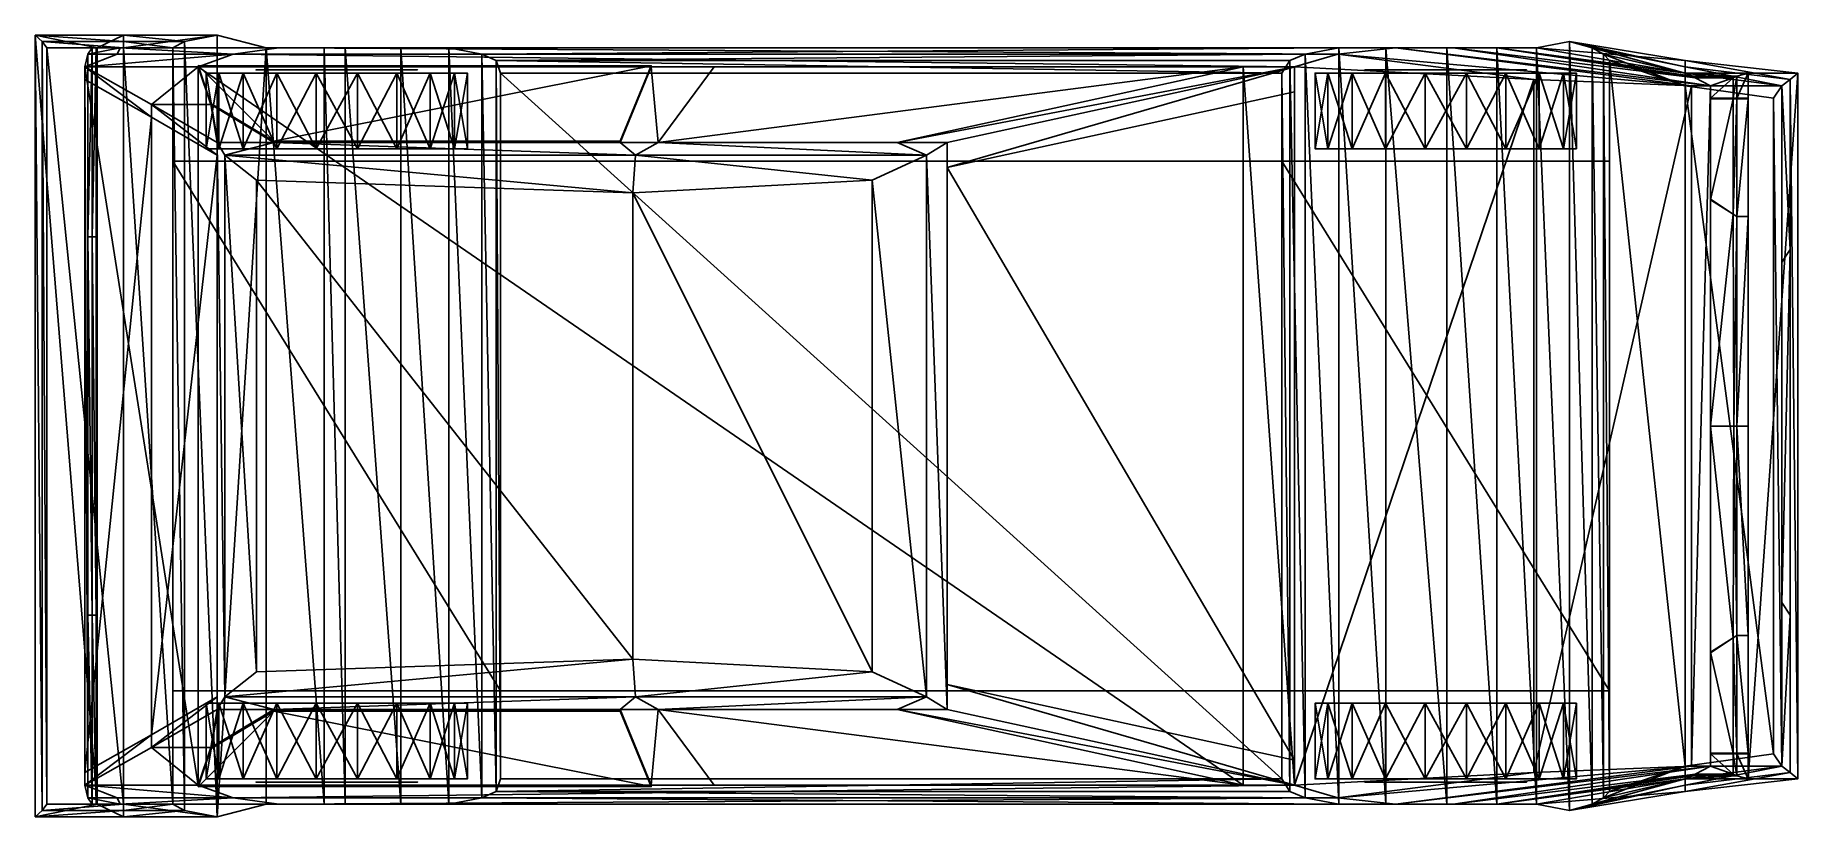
# Model space of a CAD drawing. Extents: x -1436 to -1296, y 1265 to 1327.
import ezdxf

# ---------------------------------------------------------------- set-up
doc = ezdxf.new("R2010")
doc.units = 0
for name, color, linetype in [('SC-BLACK', 8, 'CONTINUOUS'), ('SC-BODY', 7, 'CONTINUOUS'), ('SC-GLASS', 8, 'CONTINUOUS'), ('SC-HUB', 15, 'CONTINUOUS'), ('SC-LITE', 15, 'CONTINUOUS'), ('SC-RED', 9, 'CONTINUOUS'), ('SC-ROOF', 7, 'CONTINUOUS'), ('SC-TIRE', 8, 'CONTINUOUS'), ('SC-YELLO', 10, 'CONTINUOUS')]:
    doc.layers.add(name, color=color, linetype=linetype)

msp = doc.modelspace()

# ---------------------------------------------------------------- meshes
at = {"layer": 'SC-BLACK'}
mesh = msp.add_polyface(dxfattribs=at)
corners = [(-1314.188232, 1265.499878, 18.681973), (-1316.790161, 1265.999878, 21.010773), (-1316.790161, 1325.999878, 21.010757), (-1314.188232, 1326.499878, 18.681967), (-1421.485352, 1264.999878, 19.485292), (-1417.592285, 1265.999878, 22.086552), (-1417.592285, 1325.999878, 22.086536), (-1421.485352, 1326.999878, 19.485289), (-1435.000122, 1325.999878, 13.000042), (-1428.916748, 1325.999878, 11.78336), (-1428.916748, 1265.999878, 11.783368), (-1435.000122, 1265.999878, 13.000038), (-1425.000122, 1325.999878, 11.000039), (-1425.000122, 1265.999878, 11.000038), (-1424.08667, 1326.499878, 15.592233), (-1424.08667, 1265.499878, 15.592238), (-1312.366943, 1325.999878, 15.702703), (-1312.366943, 1265.999878, 15.702708), (-1311.47937, 1325.499878, 12.314552), (-1311.47937, 1266.499878, 12.314558), (-1311.000122, 1324.999878, 8.000008), (-1311.000122, 1266.999878, 8.000052), (-1304.99585, 1322.999878, 8.461933), (-1304.99585, 1268.999878, 8.461894), (-1298.000122, 1321.999878, 9.500074), (-1298.000122, 1269.999878, 9.500031), (-1413, 1325.999878, 22.999987), (-1413, 1265.999878, 23.000002), (-1411.335938, 1325.999878, 22.999987), (-1411.335938, 1265.999878, 23.000002), (-1406.917236, 1325.999878, 22.156847), (-1406.917236, 1265.999878, 22.156862), (-1403.119507, 1325.999878, 19.745897), (-1403.119507, 1265.999878, 19.745913), (-1400.47644, 1325.499878, 16.105988), (-1400.47644, 1266.499878, 16.10598), (-1399.360229, 1324.999878, 11.762052), (-1399.360229, 1266.999878, 11.762098), (-1399.000122, 1323.999878, 6.000048), (-1399.000122, 1267.999878, 6.000049), (-1337.000122, 1323.999878, 6.00005), (-1337.000122, 1267.999878, 6.000051), (-1336.380615, 1324.999878, 12.194099), (-1336.380615, 1266.999878, 12.194108), (-1335.152832, 1325.499878, 16.407349), (-1335.152832, 1266.499878, 16.407341), (-1332.492188, 1325.999878, 19.897417), (-1332.492188, 1265.999878, 19.897432), (-1328.754639, 1325.999878, 22.197527), (-1328.754639, 1265.999878, 22.197542), (-1323.923584, 1325.999878, 22.999987), (-1323.923584, 1265.999878, 23.000002), (-1319.952393, 1325.999878, 22.491936), (-1319.952393, 1265.999878, 22.491941), (-1431.75, 1310.999878, 30.999987), (-1431.416748, 1310.999878, 26.999998), (-1431.416748, 1280.999878, 26.99999), (-1431.75, 1280.999878, 31.000002), (-1431.083252, 1310.999878, 22.999998), (-1431.083252, 1280.999878, 23.000002), (-1300.887573, 1295.999878, 22.49194), (-1299.995728, 1295.999878, 21.010799), (-1299.995728, 1279.374878, 21.010801), (-1300.887573, 1279.374878, 22.491941), (-1296.659424, 1309.999878, 15.702704), (-1297.332764, 1308.999878, 13.335835), (-1297.332764, 1281.999878, 13.335836), (-1296.659424, 1280.999878, 15.702703), (-1432.000122, 1324.499878, 34.000008), (-1422.990356, 1324.499878, 34.086006), (-1422.990356, 1267.499878, 34.086014), (-1432.000122, 1267.499878, 34.000015), (-1340.062622, 1324.499878, 34.000008), (-1340.062622, 1267.499878, 34.000015), (-1336.000122, 1324.499878, 34.000008), (-1336.000122, 1267.499878, 34.000015), (-1425, 1274.999878, 11.000037), (-1399, 1274.999878, 6.000036), (-1337, 1274.999878, 6.000036), (-1311, 1274.999878, 8.000036), (-1311, 1274.999878, 22.99999), (-1425, 1274.999878, 22.99999), (-1425, 1316.999878, 11.000031), (-1399, 1316.999878, 6.00003), (-1337, 1316.999878, 6.00003), (-1311, 1316.999878, 8.00003), (-1299.995728, 1312.624878, 21.010786), (-1300.887573, 1312.624878, 22.491926), (-1311, 1317, 22.999998), (-1425, 1317, 22.999998)]
mesh.append_faces([[corners[k] for k in face] for face in [(76, 80, 81)]], dxfattribs={"vtx0": -1})
mesh.append_faces([[corners[k] for k in face] for face in [(76, 78, 79), (76, 79, 80)]], dxfattribs={"vtx0": -1, "vtx2": -1})
mesh.append_faces([[corners[k] for k in face] for face in [(89, 88, 82)]], dxfattribs={"vtx1": -1})
mesh.append_faces([[corners[k] for k in face] for face in [(85, 84, 82), (88, 85, 82)]], dxfattribs={"vtx1": -1, "vtx2": -1})
mesh.append_faces([[corners[k] for k in face] for face in [(0, 1, 2), (2, 3, 0), (6, 5, 4), (4, 7, 6), (8, 9, 10), (10, 11, 8), (9, 12, 13), (13, 10, 9), (12, 14, 15), (15, 13, 12), (14, 7, 4), (4, 15, 14), (3, 16, 17), (17, 0, 3), (16, 18, 19), (19, 17, 16), (18, 20, 21), (21, 19, 18), (20, 22, 23), (23, 21, 20), (22, 24, 25), (25, 23, 22), (6, 26, 27), (27, 5, 6), (26, 28, 29), (29, 27, 26), (28, 30, 31), (31, 29, 28), (30, 32, 33), (33, 31, 30), (32, 34, 35), (35, 33, 32), (34, 36, 37), (37, 35, 34), (36, 38, 39), (39, 37, 36), (38, 40, 41), (41, 39, 38), (40, 42, 43), (43, 41, 40), (42, 44, 45), (45, 43, 42), (44, 46, 47), (47, 45, 44), (46, 48, 49), (49, 47, 46), (48, 50, 51), (51, 49, 48), (50, 52, 53), (53, 51, 50), (52, 2, 1), (1, 53, 52), (54, 55, 56), (56, 57, 54), (55, 58, 59), (59, 56, 55), (62, 61, 60), (60, 63, 62), (66, 65, 64), (64, 67, 66), (70, 69, 68), (68, 71, 70), (73, 72, 69), (69, 70, 73), (75, 74, 72), (72, 73, 75), (76, 77, 78), (82, 83, 77), (77, 76, 82), (84, 85, 79), (79, 78, 84), (60, 61, 86), (86, 87, 60), (84, 83, 82)]], dxfattribs={"vtx2": -1})
at = {"layer": 'SC-BODY'}
mesh = msp.add_polyface(dxfattribs=at)
corners = [(-1432.000122, 1324.499878, 34.000008), (-1431.75, 1325.499878, 31.000084), (-1431.75, 1266.499878, 30.99999), (-1432.000122, 1267.499878, 34.000015), (-1431.083252, 1325.999878, 22.999987), (-1431.007202, 1325.999878, 22.086536), (-1431.007202, 1265.999878, 22.086521), (-1431.083252, 1265.999878, 23.000002), (-1435.926514, 1326.999878, 19.485336), (-1435.370361, 1326.499878, 15.592233), (-1435.370361, 1265.499878, 15.592238), (-1435.926514, 1264.999878, 19.485292), (-1435.000122, 1325.999878, 13.000039), (-1435.000122, 1265.999878, 13.000038), (-1298.000122, 1321.999878, 9.500074), (-1297.332886, 1322.999878, 13.335843), (-1297.332886, 1268.999878, 13.335796), (-1298.000122, 1269.999878, 9.500031), (-1296.659424, 1323.5, 15.7027), (-1296.063477, 1323.999878, 18.682026), (-1296.063477, 1267.999878, 18.681973), (-1296.659424, 1268.499878, 15.702708), (-1303.000122, 1322.999878, 26.000093), (-1304.500122, 1322.999878, 27.000093), (-1304.500122, 1268.999878, 27), (-1303.000122, 1268.999878, 26), (-1317, 1323.499878, 31.000008), (-1317, 1268.499878, 30.99999), (-1336.000122, 1324.499878, 34.000008), (-1336.000122, 1267.499878, 34.000015), (-1303.000122, 1295.999878, 26.000107), (-1301.143555, 1295.999878, 23), (-1301.193481, 1279.187378, 23.000002), (-1303.000122, 1277.999878, 26.000032), (-1300.887573, 1295.999878, 22.49194), (-1300.887573, 1279.374878, 22.491941), (-1296.659424, 1280.999878, 15.702703), (-1297.332764, 1281.999878, 13.335834), (-1301.193481, 1312.8125, 22.999987), (-1303.000122, 1314, 26.000017), (-1300.887573, 1312.624878, 22.491926), (-1296.659424, 1310, 15.702704), (-1297.332764, 1308.999878, 13.335835), (-1299.995605, 1267.999878, 21.010801), (-1299.995605, 1323.999878, 21.010826), (-1422.990356, 1267.499878, 34.086014), (-1432.000122, 1267.499878, 34.000015), (-1429.4375, 1266.499878, 30.99999), (-1431.75, 1266.499878, 30.99999), (-1420.208618, 1266.499878, 30.99999), (-1336.000122, 1267.499878, 34.000015), (-1332.565674, 1266.499878, 30.99999), (-1317, 1268.499878, 31.000002), (-1304.500122, 1268.999878, 27), (-1327.986694, 1265.999878, 27.000002), (-1303.000122, 1268.999878, 26), (-1323.407227, 1265.999878, 23.000002), (-1304.200073, 1268.374878, 23.000078), (-1304.40332, 1268.249878, 22.492018), (-1319.952393, 1265.999878, 22.491941), (-1304.995728, 1267.999878, 21.010801), (-1316.790161, 1265.999878, 21.010801), (-1416.604248, 1265.999878, 27.000002), (-1429.177124, 1265.999878, 27.000002), (-1413, 1265.999878, 23.000002), (-1428.916748, 1265.999878, 23.000002), (-1324.440063, 1265.999878, 23.000002), (-1328.754639, 1265.999878, 22.197542), (-1406.917236, 1265.999878, 22.156862), (-1411.335938, 1265.999878, 23.000002), (-1403.119507, 1265.999878, 19.745901), (-1332.492188, 1265.999878, 19.897421), (-1335.152832, 1266.499878, 16.407341), (-1400.47644, 1266.499878, 16.10598), (-1336.380615, 1266.999878, 12.194108), (-1399.358521, 1266.999878, 11.735094), (-1337.000122, 1267.999878, 6.000009), (-1399.000122, 1267.999878, 6.000007), (-1304.995728, 1266.999878, 18.681961), (-1314.188232, 1265.499878, 18.681961), (-1299.995728, 1267.999878, 21.010801), (-1296.063599, 1267.999878, 18.681961), (-1431.083252, 1265.999878, 23.000002), (-1428.916748, 1265.999878, 22.086521), (-1431.007202, 1265.999878, 22.086521), (-1417.592285, 1265.999878, 22.086552), (-1428.916748, 1264.999878, 19.485281), (-1435.926514, 1264.999878, 19.485281), (-1421.485352, 1264.999878, 19.48534), (-1304.995728, 1267.499878, 15.702708), (-1312.366943, 1265.999878, 15.702708), (-1304.995728, 1267.999878, 12.335798), (-1311.481812, 1266.499878, 12.335798), (-1304.99585, 1268.999878, 8.461887), (-1311.000122, 1266.999878, 8.000088), (-1297.332886, 1268.999878, 13.335796), (-1298.000122, 1269.999878, 9.500027), (-1304.995728, 1267.999878, 12.407578), (-1296.659424, 1268.499878, 15.702708), (-1428.916748, 1265.499878, 15.592238), (-1435.370361, 1265.499878, 15.592238), (-1428.916748, 1265.999878, 11.783405), (-1435.000122, 1265.999878, 13.000038), (-1425.000122, 1265.999878, 11.000074), (-1424.08667, 1265.499878, 15.592238), (-1422.990356, 1324.5, 34.086006), (-1432.000122, 1324.5, 34.000008), (-1429.4375, 1325.5, 31.000008), (-1431.75, 1325.5, 31.000008), (-1420.208618, 1325.5, 31.000008), (-1336.000122, 1324.5, 34.000008), (-1332.565674, 1325.5, 31.000008), (-1317, 1323.5, 30.999987), (-1304.500122, 1323, 27.000017), (-1327.986694, 1326, 26.999987), (-1303.000122, 1323, 26.000017), (-1323.407227, 1326, 22.999998), (-1304.200073, 1323.625, 22.999996), (-1304.40332, 1323.75, 22.491936), (-1319.952393, 1326, 22.491938), (-1304.995728, 1324, 21.010786), (-1316.790161, 1326, 21.010798), (-1416.604248, 1326, 26.999987), (-1429.177124, 1326, 26.999987), (-1413, 1326, 22.999998), (-1428.916748, 1326, 22.999998), (-1324.440063, 1326, 22.999998), (-1328.754639, 1326, 22.197538), (-1406.917236, 1326, 22.156858), (-1411.335938, 1326, 22.999998), (-1403.119507, 1326, 19.745975), (-1332.492188, 1326, 19.897495), (-1335.152832, 1325.5, 16.407415), (-1400.47644, 1325.5, 16.106054), (-1336.380615, 1324.999878, 12.194061), (-1399.358521, 1324.999878, 11.735005), (-1337.000122, 1323.999878, 6.000016), (-1399.000122, 1323.999878, 6.000014), (-1304.995728, 1325, 18.681969), (-1314.188232, 1326.5, 18.682035), (-1299.995728, 1324, 21.010786), (-1296.063599, 1324, 18.681969), (-1431.083252, 1326, 22.999998), (-1428.916748, 1326, 22.086517), (-1431.007202, 1326, 22.086517), (-1417.592285, 1326, 22.086548), (-1428.916748, 1327, 19.485355), (-1435.926514, 1327, 19.485355), (-1421.485352, 1327, 19.485415), (-1304.995728, 1324.5, 15.702666), (-1312.366943, 1326, 15.7027), (-1304.995728, 1323.999878, 12.335752), (-1311.481812, 1325.499878, 12.33579), (-1304.99585, 1322.999878, 8.461972), (-1311.000122, 1324.999878, 8), (-1297.332886, 1322.999878, 13.335843), (-1298.000122, 1321.999878, 9.50011), (-1304.995728, 1323.999878, 12.407532), (-1296.659424, 1323.5, 15.702666), (-1428.916748, 1326.5, 15.59223), (-1435.370361, 1326.5, 15.59223), (-1428.916748, 1325.999878, 11.783321), (-1435.000122, 1325.999878, 13.00003), (-1425.000122, 1325.999878, 10.99999), (-1424.08667, 1326.5, 15.59223)]
mesh.append_faces([[corners[k] for k in face] for face in [(48, 47, 46), (52, 50, 51), (55, 53, 54), (56, 55, 54), (57, 55, 56), (106, 107, 108), (111, 110, 112), (114, 113, 115), (114, 115, 116), (116, 115, 117)]])
mesh.append_faces([[corners[k] for k in face] for face in [(0, 1, 2), (2, 3, 0), (4, 5, 6), (6, 7, 4), (8, 9, 10), (10, 11, 8), (9, 12, 13), (13, 10, 9), (14, 15, 16), (16, 17, 14), (18, 19, 20), (20, 21, 18), (22, 23, 24), (24, 25, 22), (23, 26, 27), (27, 24, 23), (26, 28, 29), (29, 27, 26), (32, 31, 30), (30, 33, 32), (35, 34, 31), (31, 32, 35), (16, 37, 36), (36, 21, 16), (30, 31, 38), (38, 39, 30), (31, 34, 40), (40, 38, 31), (41, 42, 15), (15, 18, 41), (8, 11, 6), (6, 5, 8), (43, 20, 19), (19, 44, 43), (49, 45, 46), (46, 47, 49), (50, 45, 49), (49, 51, 50), (53, 52, 51), (51, 54, 53), (59, 58, 57), (57, 56, 59), (60, 58, 59), (59, 61, 60), (62, 54, 51), (51, 49, 62), (63, 62, 49), (49, 47, 63), (64, 62, 63), (63, 65, 64), (54, 62, 64), (64, 56, 54), (68, 67, 66), (66, 69, 68), (67, 68, 70), (70, 71, 67), (73, 72, 71), (71, 70, 73), (75, 74, 72), (72, 73, 75), (76, 74, 75), (75, 77, 76), (78, 60, 61), (61, 79, 78), (81, 80, 60), (60, 78, 81), (83, 65, 82), (82, 84, 83), (64, 65, 83), (83, 85, 64), (86, 83, 84), (84, 87, 86), (88, 85, 83), (83, 86, 88), (89, 78, 79), (79, 90, 89), (91, 89, 90), (90, 92, 91), (93, 91, 92), (92, 94, 93), (95, 91, 93), (93, 96, 95), (89, 97, 95), (95, 98, 89), (78, 89, 98), (98, 81, 78), (99, 86, 87), (87, 100, 99), (101, 99, 100), (100, 102, 101), (99, 101, 103), (103, 104, 99), (86, 99, 104), (104, 88, 86), (106, 105, 109), (109, 107, 106), (109, 105, 110), (110, 111, 109), (111, 112, 113), (113, 114, 111), (117, 118, 119), (119, 116, 117), (119, 118, 120), (120, 121, 119), (111, 114, 122), (122, 109, 111), (109, 122, 123), (123, 107, 109), (123, 122, 124), (124, 125, 123), (124, 122, 114), (114, 116, 124), (126, 127, 128), (128, 129, 126), (130, 128, 127), (127, 131, 130), (131, 132, 133), (133, 130, 131), (132, 134, 135), (135, 133, 132), (135, 134, 136), (136, 137, 135), (121, 120, 138), (138, 139, 121), (120, 140, 141), (141, 138, 120), (142, 125, 143), (143, 144, 142), (143, 125, 124), (124, 145, 143), (144, 143, 146), (146, 147, 144), (143, 145, 148), (148, 146, 143), (139, 138, 149), (149, 150, 139), (150, 149, 151), (151, 152, 150), (152, 151, 153), (153, 154, 152), (153, 151, 155), (155, 156, 153), (155, 157, 149), (149, 158, 155), (158, 149, 138), (138, 141, 158), (147, 146, 159), (159, 160, 147), (160, 159, 161), (161, 162, 160), (163, 161, 159), (159, 164, 163), (164, 159, 146), (146, 148, 164)]], dxfattribs={"vtx2": -1})
at = {"layer": 'SC-GLASS'}
mesh = msp.add_polyface(dxfattribs=at)
corners = [(-1421.499268, 1317.499878, 50), (-1426.714355, 1320.499878, 42.053757), (-1426.714355, 1271.499878, 42.053764), (-1421.499268, 1274.499878, 50), (-1432.000122, 1323.499878, 34.000008), (-1432.000122, 1268.499878, 34.000015), (-1363.555786, 1316.499878, 50), (-1336.000122, 1322.499878, 34.000008), (-1336.000122, 1269.499878, 34.000015), (-1363.555786, 1275.499878, 50), (-1417.000244, 1273.379639, 49.973995), (-1389.500244, 1273.386963, 49.975555), (-1387.047607, 1267.387573, 34.030453), (-1422.990356, 1267.378174, 34.059643), (-1421.993408, 1270.378418, 42.027473), (-1386.500244, 1273.499878, 50.000034), (-1367.538696, 1273.499878, 50.000004), (-1340.062622, 1267.499878, 34.000015), (-1382.054688, 1267.499878, 34.054794), (-1417.000244, 1318.589966, 50.054256), (-1389.500244, 1318.584595, 50.050995), (-1387.047485, 1324.584106, 34.105476), (-1422.990356, 1324.591187, 34.140957), (-1421.993408, 1321.591064, 42.108627), (-1386.500244, 1318.5, 50.000027), (-1367.538696, 1318.5, 49.999996), (-1340.062622, 1324.5, 34.000008), (-1382.054688, 1324.5, 34.054787)]
mesh.append_faces([[corners[k] for k in face] for face in [(10, 13, 14)]], dxfattribs={"vtx0": -1})
mesh.append_faces([[corners[k] for k in face] for face in [(10, 12, 13)]], dxfattribs={"vtx0": -1, "vtx2": -1})
mesh.append_faces([[corners[k] for k in face] for face in [(23, 22, 19)]], dxfattribs={"vtx1": -1})
mesh.append_faces([[corners[k] for k in face] for face in [(22, 21, 19)]], dxfattribs={"vtx1": -1, "vtx2": -1})
mesh.append_faces([[corners[k] for k in face] for face in [(2, 1, 0), (0, 3, 2), (5, 4, 1), (1, 2, 5), (8, 7, 6), (6, 9, 8), (10, 11, 12), (15, 16, 17), (17, 18, 15), (21, 20, 19), (26, 25, 24), (24, 27, 26)]], dxfattribs={"vtx2": -1})
at = {"layer": 'SC-HUB'}
mesh = msp.add_polyface(dxfattribs=at)
corners = [(-1318.208496, 1267.749878, 13.326023), (-1319.403809, 1267.749878, 14.971292), (-1321.049072, 1267.749878, 16.166622), (-1322.983154, 1267.749878, 16.795042), (-1325.016846, 1267.749878, 16.795061), (-1326.950928, 1267.749878, 16.166613), (-1328.596191, 1267.749878, 14.971272), (-1329.791626, 1267.749878, 13.326033), (-1330.420044, 1267.749878, 11.391912), (-1330.420044, 1267.749878, 9.358265), (-1329.791504, 1267.749878, 7.424156), (-1328.596191, 1267.749878, 5.778862), (-1326.950928, 1267.749878, 4.583528), (-1325.016846, 1267.749878, 3.955078), (-1322.983154, 1267.749878, 3.955095), (-1321.049072, 1267.749878, 4.583508), (-1319.403809, 1267.749878, 5.778881), (-1318.208374, 1267.749878, 7.424135), (-1317.579956, 1267.749878, 9.358273), (-1317.579956, 1267.749878, 11.391912), (-1406.208496, 1267.749878, 13.326043), (-1407.403809, 1267.749878, 14.971313), (-1409.049072, 1267.749878, 16.166641), (-1410.983154, 1267.749878, 16.795061), (-1413.016846, 1267.749878, 16.795082), (-1414.950928, 1267.749878, 16.166632), (-1416.596191, 1267.749878, 14.971292), (-1417.791626, 1267.749878, 13.326053), (-1418.420044, 1267.749878, 11.391932), (-1418.420044, 1267.749878, 9.358286), (-1417.791504, 1267.749878, 7.424177), (-1416.596191, 1267.749878, 5.778883), (-1414.950928, 1267.749878, 4.583549), (-1413.016846, 1267.749878, 3.9551), (-1410.983154, 1267.749878, 3.955116), (-1409.049072, 1267.749878, 4.583529), (-1407.403809, 1267.749878, 5.778902), (-1406.208374, 1267.749878, 7.424156), (-1405.579956, 1267.749878, 9.358294), (-1405.579956, 1267.749878, 11.391932), (-1318.208496, 1324.249878, 13.326017), (-1319.403809, 1324.249878, 14.971284), (-1321.049072, 1324.249878, 16.166618), (-1322.983154, 1324.249878, 16.795038), (-1325.016846, 1324.249878, 16.795057), (-1326.950928, 1324.249878, 16.166609), (-1328.596191, 1324.249878, 14.971264), (-1329.791626, 1324.249878, 13.326027), (-1330.420044, 1324.249878, 11.391907), (-1330.420044, 1324.249878, 9.358259), (-1329.791504, 1324.249878, 7.424151), (-1328.596191, 1324.249878, 5.778876), (-1326.950928, 1324.249878, 4.583542), (-1325.016846, 1324.249878, 3.955092), (-1322.983154, 1324.249878, 3.955109), (-1321.049072, 1324.249878, 4.583522), (-1319.403809, 1324.249878, 5.778895), (-1318.208374, 1324.249878, 7.42413), (-1317.579956, 1324.249878, 9.358267), (-1317.579956, 1324.249878, 11.391907), (-1406.208496, 1324.249878, 13.326037), (-1407.403809, 1324.249878, 14.971304), (-1409.049072, 1324.249878, 16.166637), (-1410.983154, 1324.249878, 16.795057), (-1413.016846, 1324.249878, 16.795078), (-1414.950928, 1324.249878, 16.166628), (-1416.596191, 1324.249878, 14.971284), (-1417.791626, 1324.249878, 13.326047), (-1418.420044, 1324.249878, 11.391927), (-1418.420044, 1324.249878, 9.35828), (-1417.791504, 1324.249878, 7.424172), (-1416.596191, 1324.249878, 5.778897), (-1414.950928, 1324.249878, 4.583563), (-1413.016846, 1324.249878, 3.955114), (-1410.983154, 1324.249878, 3.95513), (-1409.049072, 1324.249878, 4.583543), (-1407.403809, 1324.249878, 5.778916), (-1406.208374, 1324.249878, 7.424151), (-1405.579956, 1324.249878, 9.358288), (-1405.579956, 1324.249878, 11.391927)]
mesh.append_faces([[corners[k] for k in face] for face in [(0, 18, 19), (20, 38, 39)]], dxfattribs={"vtx0": -1})
mesh.append_faces([[corners[k] for k in face] for face in [(0, 2, 3), (0, 3, 4), (0, 4, 5), (0, 5, 6), (0, 6, 7), (0, 7, 8), (0, 8, 9), (0, 9, 10), (0, 10, 11), (0, 11, 12), (0, 12, 13), (0, 13, 14), (0, 14, 15), (0, 15, 16), (0, 16, 17), (0, 17, 18), (20, 22, 23), (20, 23, 24), (20, 24, 25), (20, 25, 26), (20, 26, 27), (20, 27, 28), (20, 28, 29), (20, 29, 30), (20, 30, 31), (20, 31, 32), (20, 32, 33), (20, 33, 34), (20, 34, 35), (20, 35, 36), (20, 36, 37), (20, 37, 38)]], dxfattribs={"vtx0": -1, "vtx2": -1})
mesh.append_faces([[corners[k] for k in face] for face in [(59, 58, 40), (79, 78, 60)]], dxfattribs={"vtx1": -1})
mesh.append_faces([[corners[k] for k in face] for face in [(43, 42, 40), (44, 43, 40), (45, 44, 40), (46, 45, 40), (47, 46, 40), (48, 47, 40), (49, 48, 40), (50, 49, 40), (51, 50, 40), (52, 51, 40), (53, 52, 40), (54, 53, 40), (55, 54, 40), (56, 55, 40), (57, 56, 40), (58, 57, 40), (63, 62, 60), (64, 63, 60), (65, 64, 60), (66, 65, 60), (67, 66, 60), (68, 67, 60), (69, 68, 60), (70, 69, 60), (71, 70, 60), (72, 71, 60), (73, 72, 60), (74, 73, 60), (75, 74, 60), (76, 75, 60), (77, 76, 60), (78, 77, 60)]], dxfattribs={"vtx1": -1, "vtx2": -1})
mesh.append_faces([[corners[k] for k in face] for face in [(0, 1, 2), (20, 21, 22), (42, 41, 40), (62, 61, 60)]], dxfattribs={"vtx2": -1})
at = {"layer": 'SC-LITE'}
mesh = msp.add_polyface(dxfattribs=at)
corners = [(-1303, 1278.047852, 25.99999), (-1301.193481, 1279.187378, 22.99999), (-1301.193481, 1270.047974, 23.000002), (-1303, 1270.047852, 25.99999), (-1300.887573, 1279.374878, 22.491941), (-1300.887573, 1270.047974, 22.491941), (-1299.995728, 1279.374878, 21.010832), (-1299.995605, 1270.048096, 21.01082), (-1303, 1313.952148, 25.999998), (-1301.193481, 1312.8125, 22.999998), (-1301.193481, 1321.951904, 22.999987), (-1303, 1321.952148, 25.999998), (-1300.887573, 1312.624878, 22.491926), (-1300.887573, 1321.951782, 22.491926), (-1299.995728, 1312.624878, 21.010817), (-1299.995605, 1321.951782, 21.010828)]
mesh.append_faces([[corners[k] for k in face] for face in [(2, 1, 0), (0, 3, 2), (5, 4, 1), (1, 2, 5), (7, 6, 4), (4, 5, 7), (8, 9, 10), (10, 11, 8), (9, 12, 13), (13, 10, 9), (12, 14, 15), (15, 13, 12)]], dxfattribs={"vtx2": -1})
at = {"layer": 'SC-RED'}
mesh = msp.add_polyface(dxfattribs=at)
corners = [(-1431.75, 1280.999878, 31.000002), (-1431.416748, 1280.999878, 27.000002), (-1431.416748, 1265.999878, 27.000002), (-1431.75, 1266.499878, 30.99999), (-1431.083252, 1280.999878, 22.99999), (-1431.083252, 1265.999878, 23.000002), (-1429.4375, 1266.499878, 30.99999), (-1429.177124, 1265.999878, 27.000002), (-1428.916748, 1265.999878, 23.000092), (-1431.75, 1311, 30.999998), (-1431.416748, 1311, 26.999998), (-1431.416748, 1326, 26.999998), (-1431.75, 1325.5, 30.999998), (-1431.083252, 1311, 22.999998), (-1431.083252, 1326, 22.999998), (-1429.4375, 1325.5, 30.999998), (-1429.177124, 1326, 26.999998), (-1428.916748, 1326, 23.000076)]
mesh.append_faces([[corners[k] for k in face] for face in [(0, 1, 2), (2, 3, 0), (1, 4, 5), (5, 2, 1), (7, 6, 3), (3, 2, 7), (8, 7, 2), (2, 5, 8), (11, 10, 9), (9, 12, 11), (14, 13, 10), (10, 11, 14), (12, 15, 16), (16, 11, 12), (11, 16, 17), (17, 14, 11)]], dxfattribs={"vtx2": -1})
at = {"layer": 'SC-ROOF'}
mesh = msp.add_polyface(dxfattribs=at)
corners = [(-1421.499268, 1273.499878, 50.000004), (-1420.876953, 1274.499878, 50.948311), (-1417.000244, 1273.499878, 50.000034), (-1388.285278, 1274.499878, 50.948341), (-1389.500244, 1273.499878, 50.000034), (-1386.500244, 1273.499878, 50.000034), (-1382.054688, 1267.499878, 34.054794), (-1387.047607, 1267.499878, 34.054794), (-1365.189087, 1274.499878, 50.948311), (-1367.538696, 1273.499878, 50.000004), (-1363.555786, 1273.499878, 50.000004), (-1336.000122, 1267.499878, 34.000015), (-1340.062622, 1267.499878, 34.000015), (-1369.501221, 1276.499878, 51.750069), (-1388.509521, 1277.499878, 52.250118), (-1418.378174, 1276.499878, 51.750069), (-1421.499268, 1318.5, 49.999996), (-1420.876831, 1317.5, 50.948311), (-1418.378174, 1315.5, 51.750069), (-1388.509521, 1314.5, 52.250118), (-1369.501221, 1315.5, 51.750069), (-1365.189087, 1317.5, 50.948311), (-1363.555786, 1318.5, 49.999996), (-1363.555786, 1275.499878, 50), (-1336.000122, 1269.499878, 34.000015), (-1421.499268, 1274.499878, 50), (-1426.714355, 1271.499878, 42.053764), (-1426.714355, 1270.499878, 42.053764), (-1432.000122, 1268.499878, 34.000015), (-1432.000122, 1267.499878, 34.000015), (-1417.000244, 1318.5, 50.000027), (-1388.285278, 1317.5, 50.948341), (-1389.500244, 1318.5, 50.000027), (-1386.500244, 1318.5, 50.000027), (-1382.054688, 1324.5, 34.054787), (-1387.047607, 1324.5, 34.054787), (-1367.538696, 1318.5, 49.999996), (-1336.000122, 1324.5, 34.000008), (-1340.062622, 1324.5, 34.000008), (-1363.555786, 1316.5, 50), (-1336.000122, 1322.5, 34.000008), (-1421.499268, 1317.5, 50), (-1426.714355, 1320.5, 42.053757), (-1426.714355, 1321.5, 42.053757), (-1432.000122, 1323.5, 34.000008), (-1432.000122, 1324.5, 34.000008), (-1421.499268, 1273.499878, 50.000004), (-1417.000244, 1273.499878, 50.000034), (-1421.993408, 1270.499878, 42.053795), (-1426.714355, 1270.499878, 42.053764), (-1422.990356, 1267.499878, 34.086014), (-1432.000122, 1267.499878, 34.000015), (-1421.499268, 1318.5, 49.999996), (-1417.000244, 1318.5, 50.000027), (-1421.993408, 1321.5, 42.053787), (-1426.714355, 1321.5, 42.053757), (-1422.990356, 1324.5, 34.086006), (-1432.000122, 1324.5, 34.000008)]
mesh.append_faces([[corners[k] for k in face] for face in [(2, 1, 0), (5, 3, 4), (10, 8, 9), (16, 17, 30), (32, 31, 33), (36, 21, 22)]])
mesh.append_faces([[corners[k] for k in face] for face in [(3, 1, 2), (2, 4, 3), (7, 6, 5), (5, 4, 7), (8, 3, 5), (5, 9, 8), (11, 10, 9), (9, 12, 11), (3, 8, 13), (13, 14, 3), (1, 3, 14), (14, 15, 1), (1, 17, 16), (16, 0, 1), (15, 18, 17), (17, 1, 15), (14, 19, 18), (18, 15, 14), (13, 20, 19), (19, 14, 13), (8, 21, 20), (20, 13, 8), (10, 22, 21), (21, 8, 10), (11, 24, 23), (23, 10, 11), (25, 26, 27), (27, 0, 25), (26, 28, 29), (29, 27, 26), (30, 17, 31), (31, 32, 30), (33, 34, 35), (35, 32, 33), (33, 31, 21), (21, 36, 33), (36, 22, 37), (37, 38, 36), (20, 21, 31), (31, 19, 20), (19, 31, 17), (17, 18, 19), (39, 40, 37), (37, 22, 39), (43, 42, 41), (41, 16, 43), (45, 44, 42), (42, 43, 45), (48, 47, 46), (46, 49, 48), (50, 48, 49), (49, 51, 50), (52, 53, 54), (54, 55, 52), (55, 54, 56), (56, 57, 55)]], dxfattribs={"vtx2": -1})
at = {"layer": 'SC-TIRE'}
mesh = msp.add_polyface(dxfattribs=at)
corners = [(-1412, 1317.999878, 10.375108), (-1416.766846, 1317.999878, 1.019557), (-1413.642456, 1317.999878, 0.004388), (-1419.424561, 1317.999878, 2.950477), (-1421.355591, 1317.999878, 5.608191), (-1422.370728, 1317.999878, 8.732548), (-1422.370728, 1317.999878, 12.017678), (-1421.355591, 1317.999878, 15.142015), (-1419.424561, 1317.999878, 17.799707), (-1416.766846, 1317.999878, 19.730669), (-1413.642578, 1317.999878, 20.745829), (-1410.357544, 1317.999878, 20.745817), (-1413.642456, 1323.999878, 0.004385), (-1410.357544, 1323.999878, 0.004373), (-1416.766846, 1323.999878, 1.019554), (-1419.424561, 1323.999878, 2.950474), (-1421.355591, 1323.999878, 5.608189), (-1422.370728, 1323.999878, 8.732543), (-1422.370728, 1323.999878, 12.017677), (-1421.355591, 1323.999878, 15.142004), (-1419.424561, 1323.999878, 17.799707), (-1416.766846, 1323.999878, 19.730669), (-1413.642578, 1323.999878, 20.745829), (-1412, 1323.999878, 10.375107), (-1410.357544, 1323.999878, 20.745817)]
mesh.append_faces([[corners[k] for k in face] for face in [(0, 1, 2), (0, 4, 3), (0, 5, 4), (0, 6, 5), (0, 7, 6), (0, 8, 7), (0, 9, 8), (0, 10, 9), (0, 11, 10)]])
mesh.append_faces([[corners[k] for k in face] for face in [(12, 2, 1), (14, 1, 3), (15, 3, 4), (16, 4, 5), (17, 5, 6), (18, 6, 7), (19, 7, 8), (20, 8, 9), (21, 9, 10), (22, 10, 11), (23, 12, 14), (23, 14, 15), (23, 15, 16), (23, 16, 17), (23, 17, 18), (23, 18, 19), (23, 19, 20), (23, 20, 21), (23, 21, 22), (23, 22, 24)]], dxfattribs={"vtx0": -1, "vtx1": -1, "vtx2": -1})
mesh.append_faces([[corners[k] for k in face] for face in [(0, 3, 1), (2, 12, 13), (1, 14, 12), (3, 15, 14), (4, 16, 15), (5, 17, 16), (6, 18, 17), (7, 19, 18), (8, 20, 19), (9, 21, 20), (10, 22, 21)]], dxfattribs={"vtx2": -1})
mesh = msp.add_polyface(dxfattribs=at)
corners = [(-1412, 1317.999878, 10.375108), (-1413.642456, 1317.999878, 0.004388), (-1410.357544, 1317.999878, 0.004375), (-1407.233154, 1317.999878, 19.730658), (-1410.357544, 1317.999878, 20.745817), (-1404.575439, 1317.999878, 17.799728), (-1402.644409, 1317.999878, 15.142015), (-1401.629272, 1317.999878, 12.017668), (-1401.629272, 1318, 8.732564), (-1402.644409, 1318, 5.608225), (-1404.575439, 1318, 2.950501), (-1407.233154, 1318, 1.019547), (-1410.357544, 1323.999878, 0.004373), (-1410.357544, 1323.999878, 20.745817), (-1413.642578, 1323.999878, 20.745829), (-1407.233154, 1323.999878, 19.730658), (-1404.575439, 1323.999878, 17.799728), (-1402.644409, 1323.999878, 15.142015), (-1401.629272, 1323.999878, 12.017657), (-1401.629272, 1324, 8.732559), (-1402.644409, 1324, 5.608222), (-1404.575439, 1324, 2.950498), (-1407.233154, 1324, 1.019543), (-1412, 1323.999878, 10.375107), (-1413.642456, 1323.999878, 0.004385)]
mesh.append_faces([[corners[k] for k in face] for face in [(0, 1, 2), (0, 3, 4), (0, 6, 5), (0, 7, 6), (0, 8, 7), (0, 9, 8), (0, 10, 9), (0, 11, 10), (0, 2, 11)]])
mesh.append_faces([[corners[k] for k in face] for face in [(13, 4, 3), (15, 3, 5), (16, 5, 6), (17, 6, 7), (18, 7, 8), (19, 8, 9), (20, 9, 10), (21, 10, 11), (22, 11, 2), (23, 13, 15), (23, 15, 16), (23, 16, 17), (23, 17, 18), (23, 18, 19), (23, 19, 20), (23, 20, 21), (23, 21, 22), (23, 22, 12)]], dxfattribs={"vtx0": -1, "vtx1": -1, "vtx2": -1})
mesh.append_faces([[corners[k] for k in face] for face in [(12, 2, 1), (23, 12, 24)]], dxfattribs={"vtx1": -1, "vtx2": -1})
mesh.append_faces([[corners[k] for k in face] for face in [(0, 5, 3), (4, 13, 14), (3, 15, 13), (5, 16, 15), (6, 17, 16), (7, 18, 17), (8, 19, 18), (9, 20, 19), (10, 21, 20), (11, 22, 21), (2, 12, 22)]], dxfattribs={"vtx2": -1})
mesh = msp.add_polyface(dxfattribs=at)
corners = [(-1324, 1317.999878, 10.375078), (-1328.766846, 1317.999878, 1.019536), (-1325.642456, 1317.999878, 0.004367), (-1331.424561, 1317.999878, 2.950456), (-1333.355591, 1317.999878, 5.60817), (-1334.370728, 1317.999878, 8.732526), (-1334.370728, 1317.999878, 12.017658), (-1333.355591, 1317.999878, 15.141995), (-1331.424561, 1317.999878, 17.799688), (-1328.766846, 1317.999878, 19.730639), (-1325.642578, 1317.999878, 20.745808), (-1322.357544, 1317.999878, 20.745798), (-1325.642456, 1323.999878, 0.004364), (-1322.357544, 1323.999878, 0.004352), (-1328.766846, 1323.999878, 1.019534), (-1331.424561, 1323.999878, 2.950453), (-1333.355591, 1323.999878, 5.608168), (-1334.370728, 1323.999878, 8.732522), (-1334.370728, 1323.999878, 12.017657), (-1333.355591, 1323.999878, 15.141984), (-1331.424561, 1323.999878, 17.799688), (-1328.766846, 1323.999878, 19.730639), (-1325.642578, 1323.999878, 20.745808), (-1324, 1323.999878, 10.375087), (-1322.357544, 1323.999878, 20.745798)]
mesh.append_faces([[corners[k] for k in face] for face in [(0, 1, 2), (0, 4, 3), (0, 5, 4), (0, 6, 5), (0, 7, 6), (0, 8, 7), (0, 9, 8), (0, 10, 9)]])
mesh.append_faces([[corners[k] for k in face] for face in [(12, 2, 1), (14, 1, 3), (15, 3, 4), (16, 4, 5), (17, 5, 6), (18, 6, 7), (19, 7, 8), (20, 8, 9), (21, 9, 10), (22, 10, 11), (23, 12, 14), (23, 14, 15), (23, 15, 16), (23, 16, 17), (23, 17, 18), (23, 18, 19), (23, 19, 20), (23, 20, 21), (23, 21, 22), (23, 22, 24)]], dxfattribs={"vtx0": -1, "vtx1": -1, "vtx2": -1})
mesh.append_faces([[corners[k] for k in face] for face in [(0, 3, 1), (0, 11, 10), (2, 12, 13), (1, 14, 12), (3, 15, 14), (4, 16, 15), (5, 17, 16), (6, 18, 17), (7, 19, 18), (8, 20, 19), (9, 21, 20), (10, 22, 21)]], dxfattribs={"vtx2": -1})
mesh = msp.add_polyface(dxfattribs=at)
corners = [(-1324, 1317.999878, 10.375078), (-1325.642456, 1317.999878, 0.004367), (-1322.357544, 1317.999878, 0.004354), (-1319.233154, 1317.999878, 19.730629), (-1322.357544, 1317.999878, 20.745798), (-1316.575439, 1317.999878, 17.799707), (-1314.644409, 1317.999878, 15.141995), (-1313.629272, 1317.999878, 12.017648), (-1313.629272, 1318, 8.732542), (-1314.644409, 1318, 5.608204), (-1316.575439, 1318, 2.95048), (-1319.233154, 1318, 1.019525), (-1322.357544, 1323.999878, 0.004352), (-1322.357544, 1323.999878, 20.745798), (-1325.642578, 1323.999878, 20.745808), (-1319.233154, 1323.999878, 19.730629), (-1316.575439, 1323.999878, 17.799707), (-1314.644409, 1323.999878, 15.141994), (-1313.629272, 1323.999878, 12.017637), (-1313.629272, 1324, 8.732538), (-1314.644409, 1324, 5.608201), (-1316.575439, 1324, 2.950477), (-1319.233154, 1324, 1.019522), (-1324, 1323.999878, 10.375087), (-1325.642456, 1323.999878, 0.004364)]
mesh.append_faces([[corners[k] for k in face] for face in [(0, 1, 2), (0, 3, 4), (0, 6, 5), (0, 7, 6), (0, 8, 7), (0, 9, 8), (0, 10, 9), (0, 11, 10)]])
mesh.append_faces([[corners[k] for k in face] for face in [(13, 4, 3), (15, 3, 5), (16, 5, 6), (17, 6, 7), (18, 7, 8), (19, 8, 9), (20, 9, 10), (21, 10, 11), (22, 11, 2), (23, 13, 15), (23, 15, 16), (23, 16, 17), (23, 17, 18), (23, 18, 19), (23, 19, 20), (23, 20, 21), (23, 21, 22), (23, 22, 12)]], dxfattribs={"vtx0": -1, "vtx1": -1, "vtx2": -1})
mesh.append_faces([[corners[k] for k in face] for face in [(12, 2, 1), (23, 12, 24)]], dxfattribs={"vtx1": -1, "vtx2": -1})
mesh.append_faces([[corners[k] for k in face] for face in [(0, 5, 3), (0, 2, 11), (4, 13, 14), (3, 15, 13), (5, 16, 15), (6, 17, 16), (7, 18, 17), (8, 19, 18), (9, 20, 19), (10, 21, 20), (11, 22, 21), (2, 12, 22)]], dxfattribs={"vtx2": -1})
mesh = msp.add_polyface(dxfattribs=at)
corners = [(-1413.642456, 1273.999878, 0.004392), (-1416.766846, 1273.999878, 1.019561), (-1412, 1273.999878, 10.375112), (-1419.424561, 1273.999878, 2.95048), (-1421.355591, 1273.999878, 5.608195), (-1422.370728, 1273.999878, 8.732552), (-1422.370728, 1273.999878, 12.017682), (-1421.355591, 1273.999878, 15.142022), (-1419.424561, 1273.999878, 17.799711), (-1416.766846, 1273.999878, 19.730673), (-1413.642578, 1273.999878, 20.745832), (-1410.357544, 1273.999878, 20.745821), (-1410.357544, 1267.999878, 0.004378), (-1413.642456, 1267.999878, 0.00439), (-1416.766846, 1267.999878, 1.01956), (-1419.424561, 1267.999878, 2.95046), (-1421.355591, 1267.999878, 5.608175), (-1422.370728, 1267.999878, 8.732549), (-1422.370728, 1267.999878, 12.017683), (-1421.355591, 1267.999878, 15.142013), (-1419.424561, 1267.999878, 17.799711), (-1416.766846, 1267.999878, 19.730673), (-1413.642578, 1267.999878, 20.745832), (-1412, 1267.999878, 10.375113), (-1410.357544, 1267.999878, 20.745821)]
mesh.append_faces([[corners[k] for k in face] for face in [(0, 1, 2), (1, 3, 2), (3, 4, 2), (4, 5, 2), (5, 6, 2), (6, 7, 2), (7, 8, 2), (8, 9, 2), (9, 10, 2), (10, 11, 2)]])
mesh.append_faces([[corners[k] for k in face] for face in [(1, 0, 13), (3, 1, 14), (4, 3, 15), (5, 4, 16), (6, 5, 17), (7, 6, 18), (8, 7, 19), (9, 8, 20), (10, 9, 21), (11, 10, 22), (14, 13, 23), (15, 14, 23), (16, 15, 23), (17, 16, 23), (18, 17, 23), (19, 18, 23), (20, 19, 23), (21, 20, 23), (22, 21, 23), (24, 22, 23)]], dxfattribs={"vtx0": -1, "vtx1": -1, "vtx2": -1})
mesh.append_faces([[corners[k] for k in face] for face in [(12, 13, 0), (13, 14, 1), (14, 15, 3), (15, 16, 4), (16, 17, 5), (17, 18, 6), (18, 19, 7), (19, 20, 8), (20, 21, 9), (21, 22, 10)]], dxfattribs={"vtx2": -1})
mesh = msp.add_polyface(dxfattribs=at)
corners = [(-1410.357544, 1273.999878, 0.004379), (-1413.642456, 1273.999878, 0.004392), (-1412, 1273.999878, 10.375112), (-1410.357544, 1273.999878, 20.745821), (-1407.233154, 1273.999878, 19.730661), (-1404.575439, 1273.999878, 17.799732), (-1402.644409, 1273.999878, 15.142022), (-1401.629272, 1273.999878, 12.017672), (-1401.629272, 1273.999878, 8.732568), (-1402.644409, 1273.999878, 5.608229), (-1404.575439, 1273.999878, 2.950505), (-1407.233154, 1273.999878, 1.01955), (-1410.357544, 1267.999878, 0.004378), (-1413.642578, 1267.999878, 20.745832), (-1410.357544, 1267.999878, 20.745821), (-1407.233154, 1267.999878, 19.730661), (-1404.575439, 1267.999878, 17.799732), (-1402.644409, 1267.999878, 15.142023), (-1401.629272, 1267.999878, 12.017663), (-1401.629272, 1267.999878, 8.732565), (-1402.644409, 1267.999878, 5.608208), (-1404.575439, 1267.999878, 2.950484), (-1407.233154, 1267.999878, 1.019548), (-1413.642456, 1267.999878, 0.00439), (-1412, 1267.999878, 10.375113)]
mesh.append_faces([[corners[k] for k in face] for face in [(0, 1, 2), (3, 4, 2), (4, 5, 2), (5, 6, 2), (6, 7, 2), (7, 8, 2), (8, 9, 2), (9, 10, 2), (10, 11, 2), (11, 0, 2)]])
mesh.append_faces([[corners[k] for k in face] for face in [(4, 3, 14), (5, 4, 15), (6, 5, 16), (7, 6, 17), (8, 7, 18), (9, 8, 19), (10, 9, 20), (11, 10, 21), (0, 11, 22), (15, 14, 24), (16, 15, 24), (17, 16, 24), (18, 17, 24), (19, 18, 24), (20, 19, 24), (21, 20, 24), (22, 21, 24), (12, 22, 24)]], dxfattribs={"vtx0": -1, "vtx1": -1, "vtx2": -1})
mesh.append_faces([[corners[k] for k in face] for face in [(1, 0, 12), (23, 12, 24)]], dxfattribs={"vtx0": -1, "vtx2": -1})
mesh.append_faces([[corners[k] for k in face] for face in [(13, 14, 3), (14, 15, 4), (15, 16, 5), (16, 17, 6), (17, 18, 7), (18, 19, 8), (19, 20, 9), (20, 21, 10), (21, 22, 11), (22, 12, 0)]], dxfattribs={"vtx2": -1})
mesh = msp.add_polyface(dxfattribs=at)
corners = [(-1325.642456, 1273.999878, 0.004371), (-1328.766846, 1273.999878, 1.01954), (-1324, 1273.999878, 10.375082), (-1331.424561, 1273.999878, 2.950459), (-1333.355591, 1273.999878, 5.608173), (-1334.370728, 1273.999878, 8.73253), (-1334.370728, 1273.999878, 12.017662), (-1333.355591, 1273.999878, 15.142002), (-1331.424561, 1273.999878, 17.799692), (-1328.766846, 1273.999878, 19.730642), (-1325.642578, 1273.999878, 20.745811), (-1322.357544, 1273.999878, 20.745802), (-1322.357544, 1267.999878, 0.004357), (-1325.642456, 1267.999878, 0.004369), (-1328.766846, 1267.999878, 1.019539), (-1331.424561, 1267.999878, 2.950439), (-1333.355591, 1267.999878, 5.608154), (-1334.370728, 1267.999878, 8.732528), (-1334.370728, 1267.999878, 12.017663), (-1333.355591, 1267.999878, 15.141993), (-1331.424561, 1267.999878, 17.799692), (-1328.766846, 1267.999878, 19.730642), (-1325.642578, 1267.999878, 20.745811), (-1324, 1267.999878, 10.375093), (-1322.357544, 1267.999878, 20.745802)]
mesh.append_faces([[corners[k] for k in face] for face in [(0, 1, 2), (1, 3, 2), (3, 4, 2), (4, 5, 2), (5, 6, 2), (6, 7, 2), (7, 8, 2), (8, 9, 2), (9, 10, 2)]])
mesh.append_faces([[corners[k] for k in face] for face in [(1, 0, 13), (3, 1, 14), (4, 3, 15), (5, 4, 16), (6, 5, 17), (7, 6, 18), (8, 7, 19), (9, 8, 20), (10, 9, 21), (11, 10, 22), (14, 13, 23), (15, 14, 23), (16, 15, 23), (17, 16, 23), (18, 17, 23), (19, 18, 23), (20, 19, 23), (21, 20, 23), (22, 21, 23), (24, 22, 23)]], dxfattribs={"vtx0": -1, "vtx1": -1, "vtx2": -1})
mesh.append_faces([[corners[k] for k in face] for face in [(10, 11, 2), (12, 13, 0), (13, 14, 1), (14, 15, 3), (15, 16, 4), (16, 17, 5), (17, 18, 6), (18, 19, 7), (19, 20, 8), (20, 21, 9), (21, 22, 10)]], dxfattribs={"vtx2": -1})
mesh = msp.add_polyface(dxfattribs=at)
corners = [(-1322.357544, 1273.999878, 0.004358), (-1325.642456, 1273.999878, 0.004371), (-1324, 1273.999878, 10.375082), (-1322.357544, 1273.999878, 20.745802), (-1319.233154, 1273.999878, 19.730633), (-1316.575439, 1273.999878, 17.799711), (-1314.644409, 1273.999878, 15.142002), (-1313.629272, 1273.999878, 12.017652), (-1313.629272, 1273.999878, 8.732546), (-1314.644409, 1273.999878, 5.608208), (-1316.575439, 1273.999878, 2.950484), (-1319.233154, 1273.999878, 1.019528), (-1322.357544, 1267.999878, 0.004357), (-1325.642578, 1267.999878, 20.745811), (-1322.357544, 1267.999878, 20.745802), (-1319.233154, 1267.999878, 19.730633), (-1316.575439, 1267.999878, 17.799711), (-1314.644409, 1267.999878, 15.142003), (-1313.629272, 1267.999878, 12.017643), (-1313.629272, 1267.999878, 8.732544), (-1314.644409, 1267.999878, 5.608187), (-1316.575439, 1267.999878, 2.950463), (-1319.233154, 1267.999878, 1.019527), (-1325.642456, 1267.999878, 0.004369), (-1324, 1267.999878, 10.375093)]
mesh.append_faces([[corners[k] for k in face] for face in [(0, 1, 2), (3, 4, 2), (4, 5, 2), (5, 6, 2), (6, 7, 2), (7, 8, 2), (8, 9, 2), (9, 10, 2), (10, 11, 2)]])
mesh.append_faces([[corners[k] for k in face] for face in [(4, 3, 14), (5, 4, 15), (6, 5, 16), (7, 6, 17), (8, 7, 18), (9, 8, 19), (10, 9, 20), (11, 10, 21), (0, 11, 22), (15, 14, 24), (16, 15, 24), (17, 16, 24), (18, 17, 24), (19, 18, 24), (20, 19, 24), (21, 20, 24), (22, 21, 24), (12, 22, 24)]], dxfattribs={"vtx0": -1, "vtx1": -1, "vtx2": -1})
mesh.append_faces([[corners[k] for k in face] for face in [(1, 0, 12), (23, 12, 24)]], dxfattribs={"vtx0": -1, "vtx2": -1})
mesh.append_faces([[corners[k] for k in face] for face in [(11, 0, 2), (13, 14, 3), (14, 15, 4), (15, 16, 5), (16, 17, 6), (17, 18, 7), (18, 19, 8), (19, 20, 9), (20, 21, 10), (21, 22, 11), (22, 12, 0)]], dxfattribs={"vtx2": -1})
at = {"layer": 'SC-YELLO'}
mesh = msp.add_polyface(dxfattribs=at)
corners = [(-1303.000122, 1269.999878, 26.000021), (-1301.193481, 1269.999878, 23.000002), (-1301.193604, 1268.374878, 23.000011), (-1303.000122, 1268.999878, 26.000031), (-1300.887573, 1269.999878, 22.491941), (-1300.887573, 1268.249878, 22.491951), (-1299.995728, 1269.999878, 21.010851), (-1299.995728, 1267.999878, 21.010862), (-1304.200073, 1268.374878, 23.000011), (-1304.40332, 1268.249878, 22.491951), (-1304.995728, 1267.999878, 21.010801), (-1303.000122, 1322, 26.000029), (-1301.193481, 1322, 22.999987), (-1301.193604, 1323.625, 23.000008), (-1303.000122, 1323, 26.000038), (-1300.887573, 1322, 22.491926), (-1300.887573, 1323.75, 22.491936), (-1299.995728, 1322, 21.010859), (-1299.995728, 1324, 21.010847), (-1304.200073, 1323.625, 23.000008), (-1304.40332, 1323.75, 22.491936), (-1304.995728, 1324, 21.010786)]
mesh.append_faces([[corners[k] for k in face] for face in [(8, 2, 3), (14, 13, 19)]])
mesh.append_faces([[corners[k] for k in face] for face in [(2, 1, 0), (0, 3, 2), (5, 4, 1), (1, 2, 5), (7, 6, 4), (4, 5, 7), (2, 8, 9), (9, 5, 2), (10, 7, 5), (5, 9, 10), (11, 12, 13), (13, 14, 11), (12, 15, 16), (16, 13, 12), (15, 17, 18), (18, 16, 15), (20, 19, 13), (13, 16, 20), (16, 18, 21), (21, 20, 16)]], dxfattribs={"vtx2": -1})

doc.saveas('drawing.dxf')
